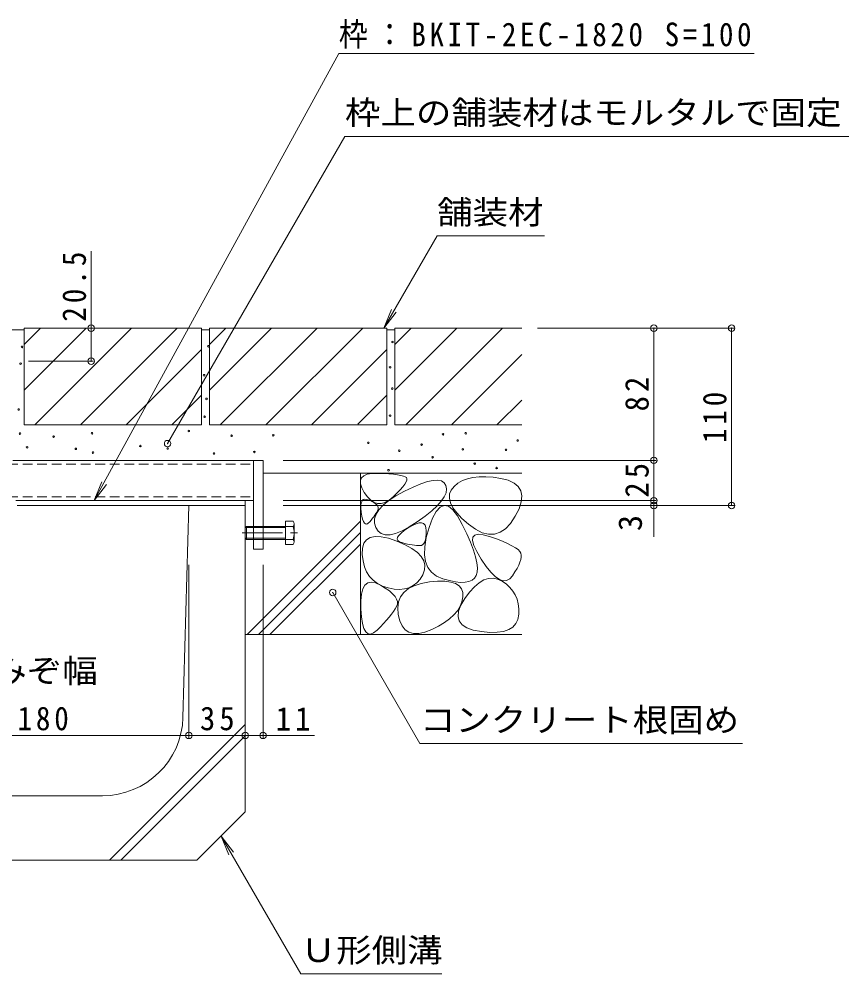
# Model space of a CAD drawing. Units: millimetres at full size, sheet at 1:5; some dimension numbers follow another scale. Extents: x -1638 to 1950, y -1351 to 1333.
# Drawn here: x 734 to 1248, y -999 to -407 of the extents above; entities that cross this region are included whole.
import ezdxf
from ezdxf.enums import TextEntityAlignment as Align

# ---------------------------------------------------------------- set-up
doc = ezdxf.new("R2010")
doc.units = ezdxf.units.MM
doc.header["$LTSCALE"] = 5
doc.header["$PDMODE"] = 32
doc.header["$PDSIZE"] = 4
doc.linetypes.add('CHAIN1', pattern=[8, 5, -1, 1, -1])
doc.linetypes.add('DASHED1', pattern=[1.8, 1.2, -0.6])
for name, color, linetype, lineweight in [('E-3_寸法', 4, 'Continuous', 5), ('E-4_文字', 7, 'Continuous', 5), ('E-5_建具', 7, 'Continuous', 5), ('E-8_ハッチ', 7, 'Continuous', 5), ('E-9_記号', 2, 'Continuous', 5), ('E-B_衛生陶器', 134, 'Continuous', 5), ('E-E_見え係り', 2, 'Continuous', 5), ('E-F_断熱材', 6, 'Continuous', 5)]:
    doc.layers.add(name, color=color, linetype=linetype, lineweight=lineweight)
doc.styles.add('ＭＳ ゴシック', font='')
doc.styles.get('ＭＳ ゴシック').set_extended_font_data('MS Gothic')

msp = doc.modelspace()

# ---------------------------------------------------------------- linework, layer by layer
at = {"layer": 'E-3_寸法'}
for p, q in [((731.568, -705.862), (873.818, -705.862)), ((732.318, -708.862), (873.818, -708.862)), ((873.818, -708.862), (873.818, -705.862))]:
    msp.add_line(p, q, dxfattribs=at)
at = {"layer": 'E-4_文字'}
for p, q in [((778.212, -619.362), (778.212, -598.862)), ((1176.908, -598.862), (1055.118, -598.862)), ((1127.174, -680.862), (1127.174, -598.862)), ((1175.408, -598.862), (1175.408, -708.862)), ((779.712, -619.362), (739.318, -619.362)), ((1128.674, -680.862), (897.234, -680.862)), ((1127.174, -705.862), (1127.174, -680.862)), ((1128.674, -705.862), (897.234, -705.862)), ((1176.908, -708.862), (897.234, -708.862)), ((1127.174, -705.862), (1127.174, -708.862)), ((1127.174, -708.862), (1127.174, -728.2)), ((838.817, -852.983), (838.817, -745.662)), ((873.817, -852.983), (873.817, -745.662)), ((884.817, -852.983), (884.817, -745.662)), ((658.817, -851.483), (838.817, -851.483)), ((838.817, -851.483), (873.817, -851.483)), ((873.817, -851.483), (884.817, -851.483)), ((884.817, -851.483), (916.751, -851.483))]:
    msp.add_line(p, q, dxfattribs=at)
for p in [(778.212, -598.862), (1127.174, -598.862), (1175.408, -598.862), (778.212, -619.362), (1127.174, -680.862), (1127.174, -705.862), (1127.174, -708.862), (1175.408, -708.862), (838.817, -851.483), (873.817, -851.483), (884.817, -851.483)]:
    msp.add_point(p, dxfattribs=at)
at = {"layer": 'E-5_建具'}
for p, q in [((780.11, -705.662), (931.832, -428.578)), ((931.832, -428.578), (1189.332, -428.578)), ((825.624, -670.481), (935.641, -479.927)), ((935.641, -479.927), (1248.141, -479.927)), ((959.77, -598.862), (992.776, -541.694)), ((992.776, -541.694), (1059.353, -541.694)), ((778.212, -598.862), (778.212, -551.112)), ((959.77, -598.862), (964.554, -587.314)), ((959.77, -598.862), (967.38, -588.945)), ((780.11, -705.662), (784.893, -694.114)), ((780.11, -705.662), (787.719, -695.745)), ((928.037, -762.858), (982.116, -856.527)), ((982.116, -856.527), (1182.116, -856.527)), ((858.818, -913.893), (908.177, -999.386)), ((858.818, -913.893), (866.427, -923.81)), ((858.818, -913.893), (863.601, -925.442)), ((908.177, -999.386), (995.677, -999.386))]:
    msp.add_line(p, q, dxfattribs=at)
for p in [(825.624, -670.481), (928.037, -762.858)]:
    msp.add_point(p, dxfattribs=at)
at = {"layer": 'E-8_ハッチ'}
msp.add_line((878.818, -735.862), (884.818, -735.862), dxfattribs=at)
msp.add_lwpolyline([(884.818, -735.862), (884.818, -680.862), (878.818, -680.862), (878.818, -735.862)], dxfattribs=at)
at = {"layer": 'E-9_記号'}
for p, q in [((874.494, -721.862), (878.818, -721.862)), ((884.818, -721.862), (898.818, -721.862)), ((898.818, -718.673), (898.818, -733.052)), ((898.818, -718.673), (903.507, -718.673)), ((898.818, -721.862), (903.507, -721.862)), ((904.116, -720.268), (904.116, -731.457)), ((873.818, -722.538), (878.818, -722.538)), ((884.818, -722.538), (898.818, -722.538)), ((873.818, -729.186), (878.818, -729.186)), ((874.494, -729.862), (878.818, -729.862)), ((884.818, -729.186), (898.818, -729.186)), ((884.818, -729.862), (898.818, -729.862)), ((898.818, -729.862), (903.507, -729.862)), ((898.818, -733.052), (903.507, -733.052))]:
    msp.add_line(p, q, dxfattribs=at)
at = {"layer": 'E-9_記号', "linetype": 'DASHED1'}
for p, q in [((878.818, -721.862), (884.818, -721.862)), ((878.818, -722.538), (884.818, -722.538)), ((878.818, -729.186), (884.818, -729.186)), ((878.818, -729.862), (884.818, -729.862))]:
    msp.add_line(p, q, dxfattribs=at)
at = {"layer": 'E-9_記号', "linetype": 'CHAIN1'}
msp.add_line((871.818, -725.862), (906.116, -725.862), dxfattribs=at)
at = {"layer": 'E-9_記号'}
for points in [[(873.818, -722.538), (874.494, -721.862), (874.494, -729.862)], [(873.818, -722.538), (873.818, -729.186), (874.494, -729.862)]]:
    msp.add_lwpolyline(points, dxfattribs=at)
for centre, radius, start, end in [((901.726, -720.268), 2.39, 318.1441, 41.8559), ((890.699, -725.862), 13.418, 342.65606, 17.34394), ((901.726, -731.457), 2.39, 318.1441, 41.8559)]:
    msp.add_arc(centre, radius, start, end, dxfattribs=at)
at = {"layer": 'E-B_衛生陶器', "linetype": 'DASHED1'}
for p, q in [((618.818, -683.162), (878.818, -683.162)), ((618.818, -703.562), (878.818, -703.562))]:
    msp.add_line(p, q, dxfattribs=at)
at = {"layer": 'E-B_衛生陶器'}
msp.add_line((733.718, -705.862), (878.818, -705.862), dxfattribs=at)
msp.add_lwpolyline([(729.718, -680.862), (878.818, -680.862), (878.818, -705.862)], dxfattribs=at)
at = {"layer": 'E-E_見え係り'}
for p, q in [((736.618, -599.862), (729.318, -599.862)), ((736.618, -598.862), (736.618, -658.862)), ((736.618, -609.01), (746.765, -598.862)), ((846.618, -598.862), (736.618, -598.862)), ((736.618, -637.294), (775.049, -598.862)), ((743.333, -658.862), (803.333, -598.862)), ((771.618, -658.862), (831.618, -598.862)), ((846.618, -598.862), (846.618, -658.862)), ((846.618, -599.862), (851.618, -599.862)), ((851.618, -598.862), (851.618, -658.862)), ((890.049, -598.862), (851.618, -637.294)), ((851.618, -609.01), (861.765, -598.862)), ((961.618, -598.862), (851.618, -598.862)), ((918.333, -598.862), (858.333, -658.862)), ((886.618, -658.862), (946.618, -598.862)), ((961.618, -598.862), (961.618, -658.862)), ((961.618, -599.862), (966.618, -599.862)), ((966.618, -637.294), (1005.049, -598.862)), ((1045.218, -598.862), (966.618, -598.862)), ((966.618, -598.862), (966.618, -658.862)), ((966.618, -609.01), (976.765, -598.862)), ((973.333, -658.862), (1033.333, -598.862)), ((799.902, -658.862), (846.618, -612.147)), ((914.902, -658.862), (961.618, -612.147)), ((1045.218, -615.262), (1001.618, -658.862)), ((828.186, -658.862), (846.618, -640.431)), ((943.551, -658.498), (961.618, -640.431)), ((1045.218, -643.547), (1029.902, -658.862)), ((846.618, -658.862), (736.618, -658.862)), ((961.618, -658.862), (851.618, -658.862)), ((966.618, -658.862), (1045.218, -658.862)), ((884.818, -688.862), (1045.218, -688.862)), ((945.218, -688.862), (945.218, -788.862)), ((945.26, -693.363), (945.928, -691.679)), ((945.928, -691.679), (947.324, -690.393)), ((947.324, -690.393), (949.449, -689.505)), ((949.449, -689.505), (952.302, -689.016)), ((952.302, -689.016), (955.883, -688.925)), ((955.883, -688.925), (959.615, -689.06)), ((959.615, -689.06), (962.918, -689.251)), ((962.918, -689.251), (965.792, -689.498)), ((965.792, -689.498), (968.238, -689.799)), ((968.238, -689.799), (970.256, -690.157)), ((970.256, -690.157), (971.846, -690.569)), ((971.846, -690.569), (973.007, -691.037)), ((973.007, -691.037), (973.739, -691.56)), ((973.739, -691.56), (974.064, -692.227)), ((974.064, -692.227), (974.001, -693.129)), ((1011.556, -692.261), (1008.454, -693.457)), ((1015.009, -691.45), (1011.556, -692.261)), ((1018.816, -691.025), (1015.009, -691.45)), ((1022.974, -690.985), (1018.816, -691.025)), ((1027.486, -691.331), (1022.974, -690.985)), ((1032.349, -692.062), (1027.486, -691.331)), ((1036.898, -693.237), (1032.349, -692.062)), ((945.321, -695.445), (945.26, -693.363)), ((946.11, -697.926), (945.321, -695.445)), ((947.627, -700.805), (946.11, -697.926)), ((971.486, -697.233), (969.873, -699.069)), ((972.712, -695.632), (971.486, -697.233)), ((972.493, -700.03), (977.863, -697.423)), ((973.55, -694.263), (972.712, -695.632)), ((974.001, -693.129), (973.55, -694.263)), ((977.863, -697.423), (982.618, -695.434)), ((982.618, -695.434), (986.761, -694.063)), ((986.761, -694.063), (990.29, -693.31)), ((990.29, -693.31), (993.205, -693.175)), ((993.205, -693.175), (995.506, -693.658)), ((995.506, -693.658), (997.195, -694.759)), ((997.195, -694.759), (998.269, -696.478)), ((998.269, -696.478), (998.663, -698.604)), ((998.663, -698.604), (998.308, -700.924)), ((1003.309, -697.006), (1001.506, -699.263)), ((1005.706, -695.039), (1003.309, -697.006)), ((1008.454, -693.457), (1005.706, -695.039)), ((1040.464, -694.915), (1036.898, -693.237)), ((1043.048, -697.095), (1040.464, -694.915)), ((1044.65, -699.778), (1043.048, -697.095)), ((949.553, -703.539), (947.627, -700.805)), ((951.566, -705.586), (949.553, -703.539)), ((962.866, -705.808), (967.249, -702.933)), ((965.483, -703.44), (962.945, -705.515)), ((967.872, -701.138), (965.483, -703.44)), ((967.249, -702.933), (972.493, -700.03)), ((969.873, -699.069), (967.872, -701.138)), ((997.205, -703.44), (995.353, -706.15)), ((998.308, -700.924), (997.205, -703.44)), ((1000.534, -701.713), (1000.396, -704.357)), ((1000.396, -704.357), (1001.089, -707.194)), ((1001.506, -699.263), (1000.534, -701.713)), ((1045.268, -702.963), (1044.65, -699.778)), ((1044.905, -706.651), (1045.268, -702.963)), ((945.4, -710.685), (945.419, -708.695)), ((945.419, -708.695), (945.688, -707.124)), ((945.688, -707.124), (946.208, -705.974)), ((946.208, -705.974), (946.978, -705.244)), ((946.978, -705.244), (947.999, -704.933)), ((947.999, -704.933), (949.271, -705.043)), ((949.271, -705.043), (950.793, -705.573)), ((950.793, -705.573), (952.317, -706.312)), ((953.666, -706.947), (951.566, -705.586)), ((952.317, -706.312), (953.597, -707.051)), ((953.597, -707.051), (954.631, -707.79)), ((955.855, -707.62), (953.666, -706.947)), ((954.631, -707.79), (955.42, -708.528)), ((955.42, -708.528), (955.964, -709.266)), ((958.13, -707.605), (955.855, -707.62)), ((955.964, -709.266), (956.263, -710.003)), ((956.263, -710.003), (956.317, -710.739)), ((956.689, -711.478), (959.347, -708.656)), ((960.494, -706.904), (958.13, -707.605)), ((959.347, -708.656), (962.866, -705.808)), ((962.945, -705.515), (960.494, -706.904)), ((992.753, -709.056), (989.404, -712.156)), ((994.696, -709.874), (992.278, -712.503)), ((995.353, -706.15), (992.753, -709.056)), ((997.222, -708.834), (994.696, -709.874)), ((999.856, -709.382), (997.222, -708.834)), ((1002.598, -711.519), (999.856, -709.382)), ((1001.089, -707.194), (1002.616, -710.225)), ((1002.616, -710.225), (1004.974, -713.449)), ((1043.558, -710.841), (1044.905, -706.651)), ((945.632, -713.096), (945.4, -710.685)), ((946.028, -715.481), (945.632, -713.096)), ((946.501, -717.396), (946.028, -715.481)), ((953.521, -715.793), (952.751, -716.811)), ((954.207, -714.828), (953.521, -715.793)), ((953.962, -717.04), (954.895, -714.273)), ((954.811, -713.913), (954.207, -714.828)), ((955.332, -713.049), (954.811, -713.913)), ((954.895, -714.273), (956.689, -711.478)), ((955.77, -712.237), (955.332, -713.049)), ((956.125, -711.475), (955.77, -712.237)), ((956.317, -710.739), (956.125, -711.475)), ((985.307, -715.452), (980.461, -718.942)), ((989.404, -712.156), (985.307, -715.452)), ((992.278, -712.503), (989.968, -716.72)), ((1005.448, -715.244), (1002.598, -711.519)), ((1004.974, -713.449), (1008.166, -716.867)), ((1008.406, -720.558), (1005.448, -715.244)), ((1038.308, -719.937), (1041.229, -715.534)), ((1041.229, -715.534), (1043.558, -710.841)), ((874.981, -788.862), (945.218, -718.626)), ((947.051, -718.84), (946.501, -717.396)), ((947.679, -719.813), (947.051, -718.84)), ((948.384, -720.315), (947.679, -719.813)), ((949.167, -720.347), (948.384, -720.315)), ((950.027, -719.908), (949.167, -720.347)), ((950.965, -718.998), (950.027, -719.908)), ((951.899, -717.879), (950.965, -718.998)), ((952.751, -716.811), (951.899, -717.879)), ((953.893, -719.781), (953.962, -717.04)), ((954.685, -722.494), (953.893, -719.781)), ((975.491, -722.137), (971.02, -724.546)), ((974.814, -722.735), (977.423, -721.199)), ((980.461, -718.942), (975.491, -722.137)), ((977.423, -721.199), (979.687, -720.169)), ((979.687, -720.169), (981.609, -719.644)), ((981.609, -719.644), (983.187, -719.626)), ((983.187, -719.626), (984.421, -720.113)), ((984.421, -720.113), (985.312, -721.105)), ((985.312, -721.105), (985.859, -722.604)), ((989.968, -716.72), (987.766, -722.526)), ((1008.166, -716.867), (1012.189, -720.478)), ((1011.175, -726.399), (1008.406, -720.558)), ((1012.189, -720.478), (1016.528, -723.645)), ((1035.184, -723.259), (1038.308, -719.937)), ((882.052, -788.862), (945.218, -725.697)), ((951.277, -728.674), (954.316, -728.049)), ((954.316, -728.049), (958.081, -728.227)), ((956.159, -724.801), (954.685, -722.494)), ((958.132, -726.322), (956.159, -724.801)), ((958.081, -728.227), (962.572, -729.207)), ((960.605, -727.057), (958.132, -726.322)), ((963.577, -727.006), (960.605, -727.057)), ((967.049, -726.169), (963.577, -727.006)), ((971.02, -724.546), (967.049, -726.169)), ((968.286, -728.603), (969.057, -727.378)), ((969.057, -727.378), (970.402, -725.991)), ((970.402, -725.991), (972.321, -724.444)), ((972.321, -724.444), (974.814, -722.735)), ((985.859, -722.604), (986.063, -724.608)), ((986.031, -726.726), (985.87, -728.566)), ((987.766, -722.526), (986.02, -728.797)), ((986.063, -724.608), (986.031, -726.726)), ((1013.461, -731.706), (1011.175, -726.399)), ((1014.948, -728.524), (1016.081, -727.191)), ((1016.081, -727.191), (1018.182, -726.679)), ((1016.528, -723.645), (1020.665, -725.731)), ((1018.182, -726.679), (1021.249, -726.986)), ((1020.665, -725.731), (1024.598, -726.735)), ((1021.249, -726.986), (1025.283, -728.113)), ((1024.598, -726.735), (1028.329, -726.658)), ((1025.283, -728.113), (1029.539, -729.62)), ((1028.329, -726.658), (1031.858, -725.499)), ((1031.858, -725.499), (1035.184, -723.259)), ((889.123, -788.862), (945.218, -732.768)), ((946.516, -735.363), (947.378, -732.331)), ((947.378, -732.331), (948.964, -730.101)), ((948.964, -730.101), (951.277, -728.674)), ((962.572, -729.207), (967.79, -730.99)), ((967.79, -730.99), (972.923, -733.226)), ((968.09, -729.668), (968.286, -728.603)), ((968.467, -730.571), (968.09, -729.668)), ((969.419, -731.313), (968.467, -730.571)), ((970.944, -731.895), (969.419, -731.313)), ((972.706, -732.363), (970.944, -731.895)), ((974.367, -732.763), (972.706, -732.363)), ((972.923, -733.226), (977.164, -735.565)), ((975.925, -733.098), (974.367, -732.763)), ((977.382, -733.365), (975.925, -733.098)), ((978.738, -733.566), (977.382, -733.365)), ((979.991, -733.7), (978.738, -733.566)), ((981.143, -733.767), (979.991, -733.7)), ((982.194, -733.767), (981.143, -733.767)), ((983.129, -733.595), (982.194, -733.767)), ((983.935, -733.146), (983.129, -733.595)), ((984.612, -732.418), (983.935, -733.146)), ((985.16, -731.412), (984.612, -732.418)), ((986.02, -728.797), (985.081, -734.412)), ((985.579, -730.128), (985.16, -731.412)), ((985.87, -728.566), (985.579, -730.128)), ((1015.262, -736.479), (1013.461, -731.706)), ((1014.78, -730.676), (1014.948, -728.524)), ((1015.58, -733.648), (1014.78, -730.676)), ((1017.346, -737.44), (1015.58, -733.648)), ((1029.539, -729.62), (1033.274, -731.067)), ((1033.274, -731.067), (1036.488, -732.454)), ((1036.488, -732.454), (1039.181, -733.782)), ((1039.181, -733.782), (1041.353, -735.049)), ((946.381, -739.198), (946.516, -735.363)), ((946.832, -743.229), (946.381, -739.198)), ((977.164, -735.565), (980.513, -738.008)), ((980.513, -738.008), (982.969, -740.554)), ((985.081, -734.412), (984.947, -739.369)), ((984.947, -739.369), (985.618, -743.67)), ((1016.578, -740.718), (1015.262, -736.479)), ((1020.078, -742.051), (1017.346, -737.44)), ((1041.353, -735.049), (1043.003, -736.256)), ((1043.003, -736.256), (1044.132, -737.404)), ((1044.132, -737.404), (1044.74, -738.491)), ((1044.74, -738.491), (1044.963, -739.634)), ((1044.963, -739.634), (1044.936, -740.949)), ((947.728, -746.851), (946.832, -743.229)), ((982.969, -740.554), (984.533, -743.204)), ((984.533, -743.204), (985.204, -745.957)), ((985.204, -745.957), (984.983, -748.814)), ((985.618, -743.67), (987.094, -747.313)), ((1017.41, -744.423), (1016.578, -740.718)), ((1017.757, -747.594), (1017.41, -744.423)), ((1023.196, -746.607), (1020.078, -742.051)), ((1043.359, -745.919), (1042.334, -747.918)), ((1044.134, -744.091), (1043.359, -745.919)), ((1044.66, -742.434), (1044.134, -744.091)), ((1044.936, -740.949), (1044.66, -742.434)), ((949.07, -750.063), (947.728, -746.851)), ((950.857, -752.866), (949.07, -750.063)), ((983.869, -751.774), (982.17, -754.538)), ((984.983, -748.814), (983.869, -751.774)), ((987.094, -747.313), (989.377, -750.3)), ((989.377, -750.3), (992.464, -752.629)), ((1016.998, -752.334), (1017.62, -750.231)), ((1017.62, -750.231), (1017.757, -747.594)), ((1026.119, -750.232), (1023.196, -746.607)), ((1028.845, -752.926), (1026.119, -750.232)), ((1041.06, -750.088), (1039.536, -752.429)), ((1042.334, -747.918), (1041.06, -750.088)), ((948.002, -758.304), (949.734, -756.928)), ((949.734, -756.928), (951.909, -756.469)), ((953.09, -755.259), (950.857, -752.866)), ((951.909, -756.469), (954.528, -756.928)), ((955.768, -757.243), (953.09, -755.259)), ((954.528, -756.928), (957.59, -758.304)), ((958.892, -758.817), (955.768, -757.243)), ((980.191, -756.805), (977.934, -758.576)), ((978.495, -758.599), (982.837, -757.225)), ((982.17, -754.538), (980.191, -756.805)), ((982.837, -757.225), (987.953, -756.311)), ((987.953, -756.311), (993.093, -755.857)), ((992.464, -752.629), (996.358, -754.302)), ((993.093, -755.857), (997.504, -755.865)), ((996.358, -754.302), (1000.439, -755.447)), ((997.504, -755.865), (1001.187, -756.335)), ((1000.439, -755.447), (1004.092, -756.195)), ((1001.187, -756.335), (1004.141, -757.267)), ((1004.092, -756.195), (1007.315, -756.545)), ((1004.141, -757.267), (1006.368, -758.661)), ((1007.315, -756.545), (1010.11, -756.498)), ((1010.11, -756.498), (1012.475, -756.053)), ((1012.475, -756.053), (1014.412, -755.211)), ((1014.412, -755.211), (1015.919, -753.971)), ((1015.9, -759.28), (1018.841, -756.788)), ((1015.919, -753.971), (1016.998, -752.334)), ((1018.841, -756.788), (1021.753, -755.062)), ((1021.753, -755.062), (1024.637, -754.101)), ((1024.637, -754.101), (1027.492, -753.904)), ((1027.492, -753.904), (1030.319, -754.473)), ((1031.375, -754.689), (1028.845, -752.926)), ((1030.319, -754.473), (1033.117, -755.806)), ((1033.709, -755.52), (1031.375, -754.689)), ((1033.117, -755.806), (1035.714, -757.629)), ((1035.847, -755.421), (1033.709, -755.52)), ((1035.714, -757.629), (1037.935, -759.664)), ((1037.79, -754.391), (1035.847, -755.421)), ((1039.536, -752.429), (1037.79, -754.391)), ((945.47, -767.935), (945.871, -763.807)), ((945.871, -763.807), (946.715, -760.597)), ((946.715, -760.597), (948.002, -758.304)), ((957.59, -758.304), (960.62, -760.115)), ((962.461, -759.982), (958.892, -758.817)), ((960.62, -760.115), (963.142, -761.882)), ((966.114, -760.694), (962.461, -759.982)), ((963.142, -761.882), (965.154, -763.602)), ((965.154, -763.602), (966.658, -765.277)), ((969.487, -760.909), (966.114, -760.694)), ((972.582, -760.628), (969.487, -760.909)), ((970.113, -765.475), (972.133, -762.724)), ((972.133, -762.724), (974.927, -760.432)), ((975.398, -759.85), (972.582, -760.628)), ((974.927, -760.432), (978.495, -758.599)), ((977.934, -758.576), (975.398, -759.85)), ((1006.368, -758.661), (1007.866, -760.516)), ((1007.866, -760.516), (1008.636, -762.834)), ((1008.636, -762.834), (1008.678, -765.614)), ((1009.933, -766.558), (1012.931, -762.537)), ((1012.931, -762.537), (1015.9, -759.28)), ((1037.935, -759.664), (1039.782, -761.913)), ((1039.782, -761.913), (1041.253, -764.374)), ((945.513, -772.98), (945.47, -767.935)), ((966.658, -765.277), (967.653, -766.907)), ((967.653, -766.907), (968.14, -768.491)), ((968.14, -768.491), (968.117, -770.029)), ((968.396, -772.355), (968.868, -768.686)), ((968.868, -768.686), (970.113, -765.475)), ((1008.094, -768.563), (1006.99, -771.391)), ((1007.458, -770.733), (1009.933, -766.558)), ((1008.678, -765.614), (1008.094, -768.563)), ((1041.253, -764.374), (1042.35, -767.049)), ((1042.35, -767.049), (1043.072, -769.936)), ((945.902, -778.002), (945.513, -772.98)), ((965.653, -774.644), (964.415, -776.342)), ((966.71, -773.037), (965.653, -774.644)), ((967.586, -771.522), (966.71, -773.037)), ((968.117, -770.029), (967.586, -771.522)), ((968.699, -776.484), (968.396, -772.355)), ((1005.365, -774.096), (1003.219, -776.679)), ((1006.99, -771.391), (1005.365, -774.096)), ((1005.73, -777.705), (1006.057, -774.448)), ((1006.057, -774.448), (1007.458, -770.733)), ((1043.072, -769.936), (1043.418, -773.037)), ((1043.418, -773.037), (1043.389, -776.35)), ((946.536, -782.062), (945.902, -778.002)), ((961.396, -780.011), (959.615, -781.982)), ((962.996, -778.131), (961.396, -780.011)), ((964.415, -776.342), (962.996, -778.131)), ((969.627, -780.443), (968.699, -776.484)), ((971.03, -783.603), (969.627, -780.443)), ((997.363, -781.478), (993.654, -783.694)), ((1000.552, -779.139), (997.363, -781.478)), ((1003.219, -776.679), (1000.552, -779.139)), ((1006.477, -780.502), (1005.73, -777.705)), ((1008.298, -782.841), (1006.477, -780.502)), ((1042.838, -779.511), (1041.616, -782.152)), ((1043.389, -776.35), (1042.838, -779.511)), ((947.416, -785.158), (946.536, -782.062)), ((948.543, -787.292), (947.416, -785.158)), ((949.915, -788.463), (948.543, -787.292)), ((955.509, -786.198), (953.399, -787.916)), ((957.653, -784.045), (955.509, -786.198)), ((959.615, -781.982), (957.653, -784.045)), ((972.907, -785.965), (971.03, -783.603)), ((975.26, -787.527), (972.907, -785.965)), ((978.089, -788.29), (975.26, -787.527)), ((985.17, -787.421), (981.392, -788.255)), ((989.424, -785.787), (985.17, -787.421)), ((993.654, -783.694), (989.424, -785.787)), ((1011.193, -784.72), (1008.298, -782.841)), ((1015.162, -786.141), (1011.193, -784.72)), ((1020.205, -787.102), (1015.162, -786.141)), ((1025.45, -787.575), (1020.205, -787.102)), ((1030.024, -787.528), (1025.45, -787.575)), ((1033.928, -786.963), (1030.024, -787.528)), ((1037.161, -785.878), (1033.928, -786.963)), ((1039.724, -784.274), (1037.161, -785.878)), ((1041.616, -782.152), (1039.724, -784.274)), ((873.818, -788.862), (1045.218, -788.862)), ((951.534, -788.671), (949.915, -788.463)), ((953.399, -787.916), (951.534, -788.671)), ((981.392, -788.255), (978.089, -788.29))]:
    msp.add_line(p, q, dxfattribs=at)
at = {"layer": 'E-E_見え係り', "color": 7}
for centre in [(850.924, -610.085), (965.114, -607.454), (735.348, -610.481), (734.452, -620.868), (848.286, -628.054), (963.616, -623.129), (964.971, -636.339), (849.783, -642.743), (733.29, -649.323), (848.571, -653.795), (963.634, -653.119), (838.787, -662.679), (734.065, -664.228), (754.97, -666.163), (778.78, -664.034), (865.307, -665.583), (891.198, -665.336), (996.46, -664.666), (1010.526, -664.021), (1042.764, -668.535), (738.517, -672.745), (768.714, -673.713), (808.784, -671.971), (825.624, -673.519), (950.14, -669.986), (969.303, -674.923), (983.168, -671.087), (1008.72, -673.99), (1035.505, -674.342), (779.361, -676.036), (854.467, -676.616), (879.437, -675.648), (990.008, -678.991), (962.65, -686.992), (1016.076, -682.862), (1029.674, -685.666)]:
    msp.add_circle(centre, 0.5, dxfattribs=at)
at = {"layer": 'E-F_断熱材'}
for p, q in [((835.168, -840.281), (838.818, -708.893)), ((838.818, -708.893), (873.818, -708.893)), ((873.818, -898.893), (873.818, -708.893)), ((789.633, -928.893), (873.818, -844.708)), ((796.704, -928.893), (873.818, -851.779)), ((785.187, -888.893), (712.448, -888.893)), ((843.818, -928.893), (873.818, -898.893)), ((653.818, -928.893), (843.818, -928.893))]:
    msp.add_line(p, q, dxfattribs=at)
msp.add_arc((785.187, -838.893), 50, 270, 358.40886, dxfattribs=at)

# ---------------------------------------------------------------- texts
at = {"layer": 'E-4_文字', "color": 2, "style": 'ＭＳ ゴシック'}
msp.add_text('3', height=14.66, rotation=90, dxfattribs=at).set_placement((1124.174, -724.716), align=Align.BOTTOM_LEFT)
at = {"layer": 'E-4_文字', "color": 2, "style": 'ＭＳ ゴシック', "width": 1.1}
msp.add_text('みぞ幅', height=14.66, dxfattribs=at).set_placement((716.317, -823.103), align=Align.BOTTOM_LEFT)
at = {"layer": 'E-4_文字', "color": 2, "char_height": 14.66, "attachment_point": 7, "rotation": 90, "style": 'ＭＳ ゴシック'}
for s, insert in [('\\T1.28;\\W0.9;20.5', (775.212, -594.862)), ('\\T1.27;\\W0.95;82', (1124.174, -650.487)), ('\\T1.27;\\W0.9;110', (1172.408, -670.112)), ('\\T1.27;\\W0.95;25', (1124.174, -703.987))]:
    msp.add_mtext(s, dxfattribs=dict(at, insert=insert))
at = {"layer": 'E-4_文字', "color": 2, "char_height": 14.66, "attachment_point": 7, "style": 'ＭＳ ゴシック'}
for s, insert in [('\\T1.27;\\W0.9;180', (732.567, -848.483)), ('\\T1.27;\\W0.95;35', (845.692, -848.483)), ('\\T1.27;\\W0.95;11', (892.709, -848.483))]:
    msp.add_mtext(s, dxfattribs=dict(at, insert=insert))
at = {"layer": 'E-5_建具', "color": 2, "style": 'ＭＳ ゴシック', "width": 1.1}
for s, p in [('枠上の舗装材はモルタルで固定', (935.641, -476.927)), ('舗装材', (992.776, -538.694)), ('コンクリート根固め', (982.116, -853.527)), ('Ｕ形側溝', (908.177, -996.386))]:
    msp.add_text(s, height=14.66, dxfattribs=at).set_placement(p, align=Align.BOTTOM_LEFT)
at = {"layer": 'E-5_建具', "color": 2, "insert": (931.832, -425.578), "char_height": 14.66, "attachment_point": 7, "style": 'ＭＳ ゴシック'}
msp.add_mtext('\\T1.25;\\W0.9;枠：BKIT-2EC-1820\\~S=100', dxfattribs=at)

doc.saveas('drawing.dxf')
